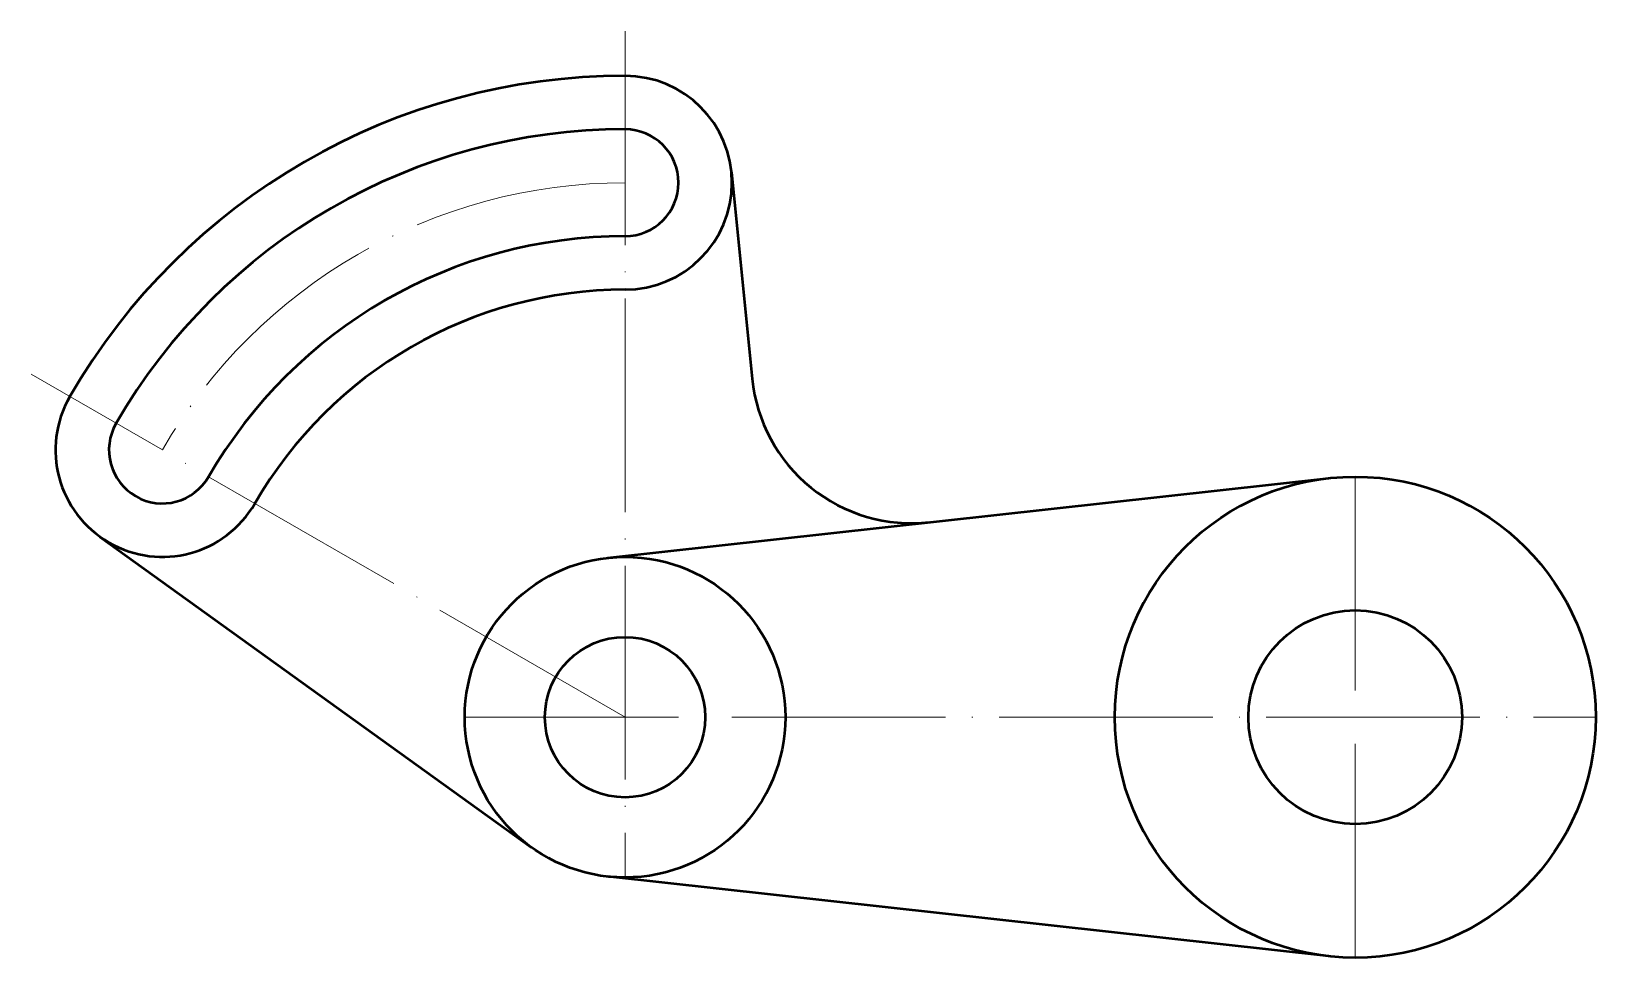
# Model space of a CAD drawing. Header units: millimetres. Extents: x 2271 to 2447, y 657 to 761.
import ezdxf

# ---------------------------------------------------------------- set-up
doc = ezdxf.new("R2010")
doc.units = ezdxf.units.MM
doc.linetypes.add('ACAD_ISO04W100', pattern=[30, 24, -2.95, 0.1, -2.95])
doc.layers.add('Contornos Visibles', color=7, linetype='Continuous', lineweight=50, true_color=0xffffff)
doc.layers.add('Ejes de revolución', color=6, linetype='ACAD_ISO04W100', lineweight=20, true_color=0xff00ff)

msp = doc.modelspace()

# ---------------------------------------------------------------- linework, layer by layer
at = {"layer": 'Contornos Visibles'}
for p, q in [((2350.12, 745.53), (2352.46, 722.3)), ((2336.21, 702.22), (2417.22, 711.17)), ((2279.21, 704.59), (2327.67, 669.72)), ((2417.22, 657.49), (2336.21, 666.44))]:
    msp.add_line(p, q, dxfattribs=at)
for centre, radius in [((2420.18, 684.33), 27), ((2338.18, 684.33), 18), ((2420.18, 684.33), 12), ((2338.18, 684.33), 9)]:
    msp.add_circle(centre, radius, dxfattribs=at)
for centre, radius, start, end in [((2338.18, 684.33), 72, 90, 150), ((2338.18, 744.33), 12, 270, 90), ((2338.18, 684.33), 66, 90, 150), ((2338.18, 744.33), 6, 270, 90), ((2338.18, 684.33), 54, 90, 150), ((2338.18, 684.33), 48, 90, 150), ((2370.37, 724.1), 18, 185.7392, 276.3013), ((2286.22, 714.33), 12, 150, 330), ((2286.22, 714.33), 6, 150, 330)]:
    msp.add_arc(centre, radius, start, end, dxfattribs=at)
at = {"layer": 'Ejes de revolución'}
for p, q in [((2338.18, 761.33), (2338.18, 666.33)), ((2338.18, 684.33), (2271.5, 722.83)), ((2420.18, 657.33), (2420.18, 711.33)), ((2320.18, 684.33), (2447.18, 684.33))]:
    msp.add_line(p, q, dxfattribs=at)
msp.add_arc((2338.18, 684.33), 60, 90, 150, dxfattribs=at)

doc.saveas('drawing.dxf')
